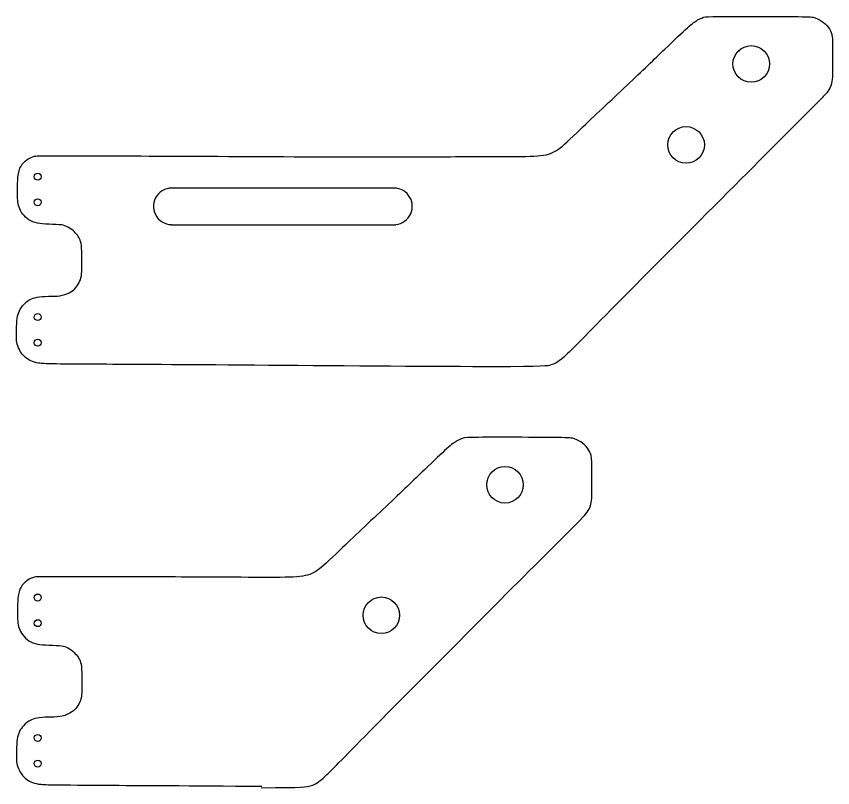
# Model space of a CAD drawing. Header units: millimetres. Extents: x -161 to 656, y -114 to 266.
# Drawn here: x 253.8 to 655.6, y -113.6 to 266.1 of the extents above; entities that cross this region are included whole.
import ezdxf

# ---------------------------------------------------------------- set-up
doc = ezdxf.new("R2010")
doc.units = ezdxf.units.MM
doc.layers.add('Layer 03', color=5, linetype='Continuous', true_color=0x0000ff)

msp = doc.modelspace()

# ---------------------------------------------------------------- linework, layer by layer
at = {"layer": 'Layer 03'}
for points in [[(608.67, 248.47), (609.68, 249.49)], [(438.53, 181.49), (331.45, 181.49)], [(330.14, 163.57), (330.14, 163.45), (440.53, 163.45), (440.53, 163.6)], [(487.47, 41.29), (488.49, 42.31)]]:
    msp.add_lwpolyline(points, dxfattribs=at)
for centre, radius in [((615.53, 242.65), 9), ((615.53, 242.65), 9), ((583.47, 202.79), 9), ((583.47, 202.79), 9), ((264.33, 187.15), 1.72), ((264.33, 174.54), 1.72), ((264.33, 118.04), 1.72), ((264.33, 105.44), 1.72), ((494.33, 35.47), 9), ((264.33, -20.03), 1.72), ((433.47, -28.75), 9), ((264.33, -32.64), 1.72), ((264.33, -89.14), 1.72), ((264.33, -101.75), 1.72)]:
    msp.add_circle(centre, radius, dxfattribs=at)
for centre, start, end in [((330.27, 172.56), 82.4961, 269.1289), ((439.7, 172.56), 275.2605, 97.5039), ((439.7, 172.56), 275.2605, 97.5039)]:
    msp.add_arc(centre, 9, start, end, dxfattribs=at)
msp.add_open_spline([(278.44, 197.36), (270.17, 197.36), (263.84, 197.43), (262.56, 197.17), (259.69, 196.21), (256.58, 193.5), (254.45, 189.27), (254.4, 180.87), (254.38, 176.2), (254.75, 173), (256.1, 169.57), (258.97, 166.29), (262.88, 164.3), (267.67, 163.74), (275.73, 163.58), (278.28, 162.94), (281.71, 160.87), (284.02, 158.16), (285.3, 156.24), (286.02, 152.65), (286.1, 144.36), (286.1, 139.01), (285.14, 135.5), (283.07, 132.31), (281.07, 130.63), (276.53, 128.4), (271.18, 128.32), (264.88, 128.16), (260.89, 127.04), (259.05, 125.77), (256.02, 122.82), (254.51, 119.55), (253.95, 115.56), (253.71, 107.5), (254.03, 104.95), (255.62, 100.96), (258.02, 98.17), (260.89, 96.33), (264.4, 95.21), (269.98, 94.97), (288.01, 94.82), (366.92, 94.4), (512.07, 93.2), (516.94, 94.33), (521.81, 96.2), (535.31, 110.45), (600.56, 176.07), (645.93, 221.44), (651.53, 226.97), (654.01, 229.96), (655.25, 233.06), (655.66, 236.46), (655.56, 249.16), (655.66, 256.49), (654.21, 259.89), (651.43, 263.2), (646.99, 265.67), (643.07, 265.98), (612.82, 266.09), (593.73, 266.09), (591.76, 265.46), (589.46, 264.7), (585.2, 261.64), (574.26, 251.14), (555.68, 233.32), (528.57, 207.85), (520.37, 199.76), (513.48, 197.13), (496.75, 197.02), (462.42, 197.02), (413.88, 196.8), (313.46, 197.43), (286.71, 197.36), (278.44, 197.36)], degree=3, dxfattribs=at)
for points, knots in [([(374.35, -113.62), (395.4, -113.59), (398.55, -112.85), (403.33, -111.01), (416.83, -96.76), (482.08, -31.14), (527.45, 14.23), (533.05, 19.76), (535.53, 22.75), (536.76, 25.85), (537.18, 29.25), (537.07, 41.95), (537.18, 49.28), (535.73, 52.68), (532.95, 55.99), (528.51, 58.46), (524.59, 58.77), (494.34, 58.88), (475.25, 58.88), (473.28, 58.25), (470.98, 57.49), (466.72, 54.42), (455.78, 43.93), (437.2, 26.11), (410.08, 0.63), (401.88, -7.46), (395, -10.08), (383.63, -10.15), (374.68, -10.17), (374.35, -10.17)], [1736.843449, 1736.843449, 1736.843449, 1736.843449, 1751.437508, 1766.936955, 1782.436402, 1797.935849, 1813.435296, 1828.934743, 1844.43419, 1859.933637, 1875.433084, 1890.932531, 1906.431978, 1921.931425, 1937.430872, 1952.930319, 1968.429766, 1983.929213, 1999.428659, 2014.928106, 2030.427553, 2045.927, 2061.426447, 2076.925894, 2092.425341, 2107.924788, 2123.424235, 2138.923682, 2139.512761, 2139.512761, 2139.512761, 2139.512761]), ([(374.6, -10.12), (356.69, -10.03), (308.44, -9.77), (273.33, -9.86), (263.84, -9.76), (262.56, -10.02), (259.69, -10.97), (256.58, -13.69), (254.45, -17.91), (254.4, -26.31), (254.38, -30.98), (254.75, -34.19), (256.1, -37.62), (258.97, -40.89), (262.88, -42.88), (267.67, -43.44), (275.73, -43.6), (278.28, -44.24), (281.71, -46.31), (284.02, -49.03), (285.3, -50.94), (286.02, -54.53), (286.1, -62.83), (286.1, -68.17), (285.14, -71.68), (283.07, -74.87), (281.07, -76.55), (276.53, -78.78), (271.18, -78.86), (264.88, -79.02), (260.89, -80.14), (259.05, -81.42), (256.02, -84.37), (254.51, -87.64), (253.95, -91.63), (253.71, -99.68), (254.03, -102.24), (255.62, -106.23), (258.02, -109.02), (260.89, -110.85), (264.4, -111.97), (269.98, -112.21), (287.83, -112.37), (339.03, -112.64), (374.6, -112.89)], [1075.282111, 1075.282111, 1075.282111, 1075.282111, 1084.961288, 1100.460735, 1115.960182, 1131.459629, 1146.959076, 1162.458523, 1177.95797, 1193.457417, 1208.956864, 1224.456311, 1239.955758, 1255.455205, 1270.954652, 1286.454099, 1301.953546, 1317.452993, 1332.95244, 1348.451887, 1363.951334, 1379.450781, 1394.950228, 1410.449675, 1425.949121, 1441.448568, 1456.948015, 1472.447462, 1487.946909, 1503.446356, 1518.945803, 1534.44525, 1549.944697, 1565.444144, 1580.943591, 1596.443038, 1611.942485, 1627.441932, 1642.941379, 1658.440826, 1673.940273, 1689.43972, 1704.939167, 1719.969269, 1719.969269, 1719.969269, 1719.969269])]:
    msp.add_open_spline(points, degree=3, knots=knots, dxfattribs=at)

doc.saveas('drawing.dxf')
